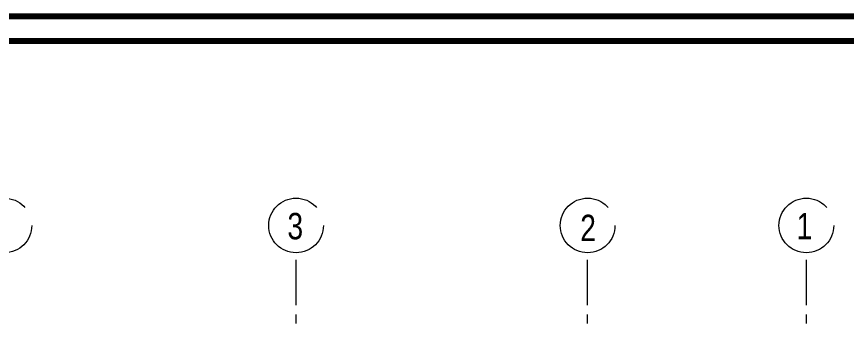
# Model space of a CAD drawing. Extents: x 990 to 1091, y 469 to 823.
# Drawn here: x 1044.79 to 1058.45, y 631.84 to 636.87 of the extents above; entities that cross this region are included whole.
import ezdxf

# ---------------------------------------------------------------- set-up
doc = ezdxf.new("R2010")
doc.units = 0
doc.header["$MEASUREMENT"] = 0
doc.linetypes.add('CENTERX2', pattern=[4, 2.5, -0.5, 0.5, -0.5])
for name, color, linetype, lineweight in [('axis', 252, 'CENTERX2', 5), ('txt in circle', 252, 'CONTINUOUS', 13), ('UG-BORDER', 20, 'CONTINUOUS', 80)]:
    doc.layers.add(name, color=color, linetype=linetype, lineweight=lineweight)
doc.styles.add('SOSA2', font='SOSA.shx', dxfattribs={"width": 0.8})

# ---------------------------------------------------------------- blocks, each defined once
blk = doc.blocks.new('A$C11ED6BD5')
at = {"layer": 'axis', "color": 0, "ltscale": 0.3}
for p, q in [((-8.65, 22.2), (-8.65, 24.264)), ((-3.85, 22.2), (-3.85, 24.264)), ((-0.25, 22.2), (-0.25, 24.264))]:
    blk.add_line(p, q, dxfattribs=at)
at = {"layer": 'axis', "color": 0}
for centre in [(-13.45, 24.714), (-8.65, 24.714), (-3.85, 24.714), (-0.25, 24.714)]:
    blk.add_circle(centre, 0.45, dxfattribs=at)
at = {"layer": 'txt in circle', "color": 0, "ltscale": 0.01, "char_height": 0.435, "attachment_point": 5, "style": 'SOSA2'}
for s, insert in [('3', (-8.663, 24.7)), ('2', (-3.843, 24.673)), ('1', (-0.282, 24.704))]:
    blk.add_mtext(s, dxfattribs=dict(at, insert=insert))

msp = doc.modelspace()

# ---------------------------------------------------------------- linework, layer by layer
at = {"layer": 'UG-BORDER'}
for p, q in [((1085.978, 636.866), (989.978, 636.866)), ((1085.574, 636.461), (990.383, 636.461))]:
    msp.add_line(p, q, dxfattribs=at)

# ---------------------------------------------------------------- block references
at = {"layer": 'axis'}
msp.add_blockref('A$C11ED6BD5', (1058.042, 608.711), dxfattribs=at)

doc.saveas('drawing.dxf')
